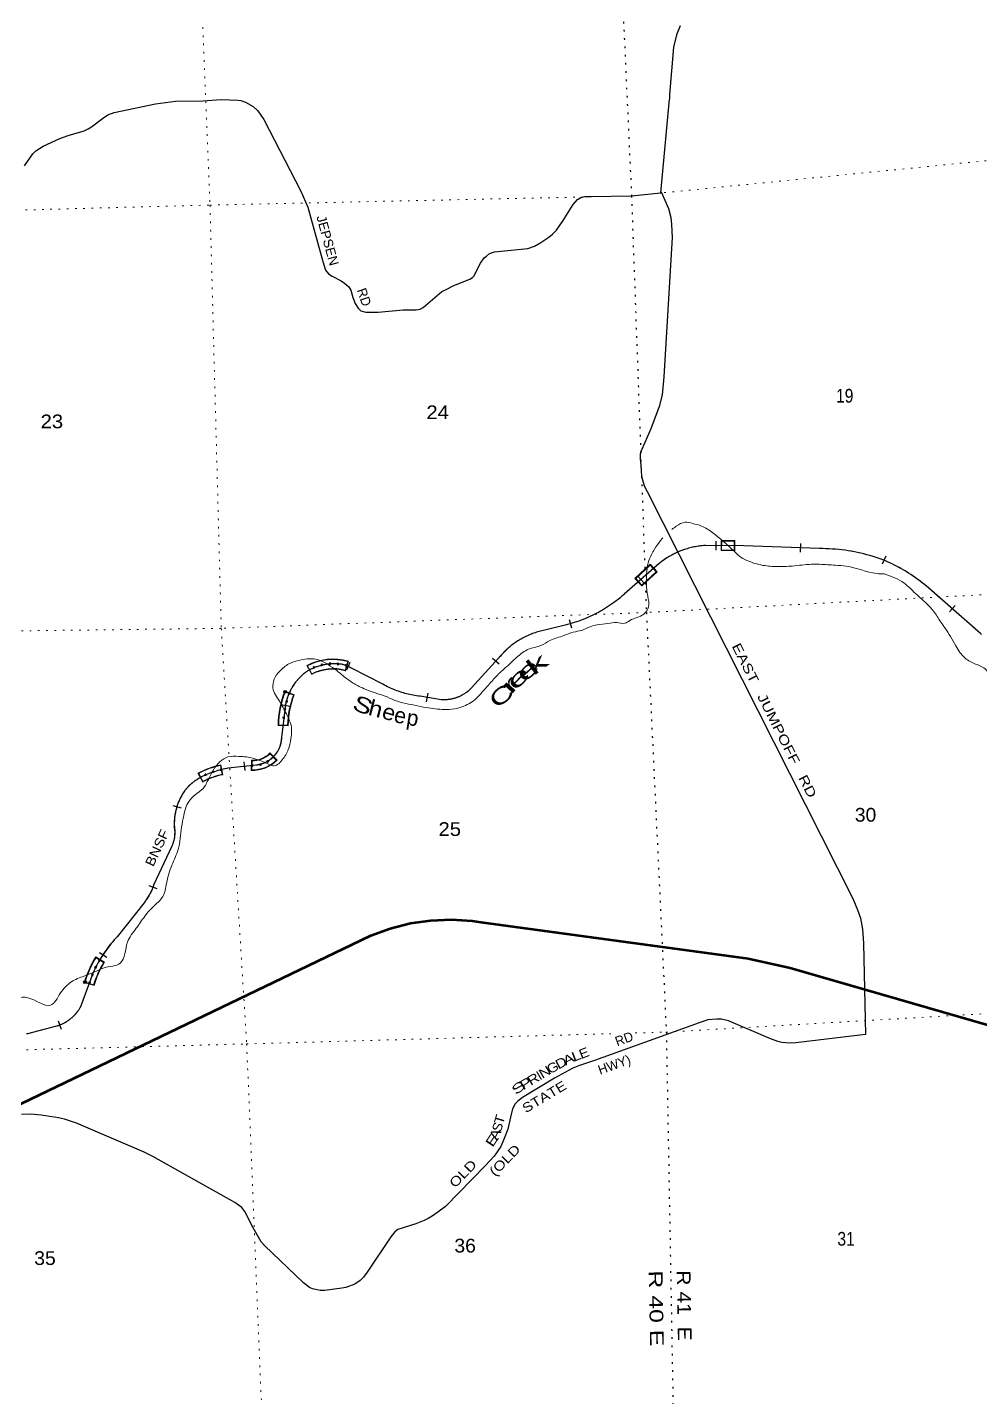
# Model space of a CAD drawing. Header units: feet. Extents: x 733631 to 986127, y 195788 to 388968.
# Drawn here: x 806687 to 818814, y 216937 to 234377 of the extents above; entities that cross this region are included whole.
import ezdxf
from ezdxf.enums import TextEntityAlignment as Align

# ---------------------------------------------------------------- set-up
doc = ezdxf.new("R2010")
doc.units = ezdxf.units.FT
doc.header["$LTSCALE"] = 70
doc.header["$PDMODE"] = 32
doc.header["$PDSIZE"] = 35
doc.linetypes.add('DOTTED', pattern=[1.5, 0.3, -1.2])
for name, color, linetype, lineweight in [('23', 7, 'Continuous', 70), ('29', 7, 'Continuous', 25), ('34', 7, 'Continuous', 25), ('39', 7, 'Continuous', 13), ('6', 7, 'DOTTED', 25), ('7', 7, 'DOTTED', 13)]:
    doc.layers.add(name, color=color, linetype=linetype, lineweight=lineweight)
doc.layers.add('30', color=7, linetype='Continuous')
doc.layers.add('41', color=7, linetype='Continuous')

msp = doc.modelspace()

# ---------------------------------------------------------------- linework, layer by layer
at = {"layer": '23'}
msp.add_lwpolyline([(802959.72, 218801.98), (802982.43, 218813.04), (803189.36, 218913.81), (803249.61, 218940.62), (803306.72, 218973.57), (803360.08, 219012.31), (803409.09, 219056.42), (803444.15, 219094.46), (803525.05, 219167.22), (803613.11, 219231.12), (803707.37, 219285.46), (803732.81, 219297.97), (810819.95, 222702.42), (811056.49, 222818.61), (811303.87, 222909.44), (811559.39, 222973.91), (811820.25, 223011.32), (812083.6, 223021.25), (812346.54, 223003.6), (812454.76, 222988.23), (815855.13, 222523.83), (816392.01, 222406.8), (818903.57, 221682.97)], dxfattribs=at)
at = {"layer": '29'}
msp.add_line((814747.08, 232269.18), (814856.63, 233462.94), dxfattribs=at)
for points in [[(814990.26, 234395.22), (814945.16, 234282.4), (814907.58, 234124.45), (814854.96, 233522.74), (814856.63, 233462.94)], [(806648.91, 232616.41), (806754.14, 232766.84), (806794.54, 232805.38), (806889.44, 232864.62), (807099.9, 232962.4), (807206.07, 233002.82), (807408.07, 233060.17), (807461.62, 233085.55), (807502.96, 233111.88), (807641.08, 233218.12), (807709.67, 233262.3), (807791.41, 233293.34), (808317.56, 233406.16), (808573.12, 233436.24), (808918.87, 233443.76), (809151.88, 233458.81), (809362.34, 233451.29), (809402.74, 233444.69), (809462.87, 233425.89), (809557.77, 233368.55), (809616.96, 233316.83), (809693.06, 233203.08), (810166.6, 232292.99), (810256.8, 232089.92), (810444.71, 231397.95)], [(810444.71, 231397.95), (810479.47, 231287.95), (810517.05, 231239.06), (810564.02, 231210.85), (810676.77, 231150.68), (810719.99, 231122.48), (810774.48, 231075.47), (810802.68, 231032.22), (810827.1, 230940.08), (810855.29, 230862.99), (810894.75, 230804.7), (810930.45, 230768.97), (810992.46, 230752.05), (811150.31, 230752.05), (811466, 230782.13), (811631.36, 230782.13), (811682.1, 230791.53), (811721.55, 230812.22), (811960.21, 231013.42), (812007.18, 231037.86), (812112.41, 231090.51), (812315.35, 231173.24), (812351.06, 231193.93), (812367.97, 231210.85), (812450.65, 231376.32), (812497.63, 231445.89), (812525.81, 231466.58), (812565.28, 231498.54), (812631.04, 231519.23), (813051.96, 231564.36), (813138.41, 231594.44), (813217.32, 231639.57), (813322.56, 231707.26), (813367.65, 231744.87), (813416.51, 231797.51), (813502.95, 231917.86), (813630.73, 232120.94), (813687.11, 232184.87), (813728.44, 232211.19), (813780.12, 232225.3), (813859.04, 232225.3), (814372.34, 232231.98), (814747.08, 232269.18)], [(814748.59, 232285.64), (814841.82, 232072.99), (814873.76, 231958.29), (814883.17, 231869.92), (814888.8, 231702.56), (814783.57, 229927.52), (814761.03, 229701.88), (814723.44, 229551.45), (814618.21, 229265.64), (814496.07, 228985.46), (814481.04, 228944.1), (814482.91, 228889.57), (814490.43, 228799.31), (814497.94, 228663.93), (814533.65, 228541.7), (814573.11, 228468.37), (817188.19, 223290.79)], [(817188.19, 223290.79), (817248.96, 223146.99), (817284.67, 223039.81), (817312.85, 222898.79), (817322.25, 222716.39), (817350.36, 221557.63), (816465.37, 221452.8), (816377.06, 221447.16), (816286.86, 221454.68), (816234.25, 221469.72), (816134.65, 221505.45), (815608.5, 221731.09), (815516.43, 221755.53), (815458.17, 221753.66), (815343.55, 221744.25), (815232.68, 221708.53), (813902.27, 221227.16), (813710.61, 221163.22), (813624.16, 221129.38), (813391.16, 221001.52), (812985.28, 220757.07), (812925.14, 220708.19), (812891.32, 220674.33), (812857.49, 220610.41), (812834.94, 220505.11), (812797.36, 220354.68), (812744.74, 220211.77), (812709.05, 220134.67), (812624.48, 220008.7), (812511.73, 219888.36), (812007.49, 219369.95)], [(812007.49, 219369.95), (811908.56, 219296.04), (811837.15, 219247.15), (811784.19, 219215.95), (811735.68, 219190.74), (811626.69, 219149.37), (811401.19, 219074.16), (811359.86, 219047.84), (811311, 218983.9), (811010.34, 218532.62), (810961.49, 218468.69), (810920.14, 218427.32), (810850.62, 218380.32), (810737.87, 218338.95), (810687.13, 218329.54), (810471.04, 218301.34), (810410.91, 218301.34), (810371.44, 218306.98), (810313.19, 218320.15), (810275.61, 218338.95), (810198.57, 218397.24), (809702.48, 218871.08), (809661.15, 218919.98), (809559.67, 219096.73), (809454.44, 219307.32), (809413.1, 219356.22), (809326.66, 219420.14), (808281.88, 220006.81), (808171.02, 220061.35), (807312.26, 220428.01), (807158.18, 220480.66), (807083.01, 220499.47), (806861.27, 220533.31), (806729.74, 220544.6), (806613.23, 220540.83)]]:
    msp.add_lwpolyline(points, dxfattribs=at)
at = {"layer": '34'}
for p, q in [((815447.28, 227835.63), (815446.6, 227725.02)), ((816520.75, 227809.27), (816516.62, 227698.73)), ((817607.26, 227645.12), (817563.76, 227543.42)), ((814454.7, 227391.93), (814527.89, 227308.99)), ((818491.16, 227019.32), (818418.28, 226936.11)), ((813578.15, 226839.17), (813608.63, 226732.84)), ((810791.09, 226295.01), (810745.83, 226194.08)), ((812606, 226350), (812687.71, 226275.45)), ((811779.33, 225903.35), (811761.6, 225794.17)), ((809916.36, 225759.38), (810025.05, 225738.89)), ((809440.3, 225027.15), (809452.14, 224917.17)), ((808536.16, 224473.62), (808642.05, 224441.65)), ((808230.81, 223453.86), (808334.22, 223414.62)), ((807602.72, 222603.82), (807695.47, 222543.55)), ((807076.19, 221730.37), (807115.03, 221626.81))]:
    msp.add_line(p, q, dxfattribs=at)
at = {"layer": '34', "lineweight": 13}
for p, q in [((815513.06, 227847.85), (815511.66, 227717.33)), ((815688.48, 227845.43), (815513.06, 227847.32)), ((815688.48, 227845.96), (815687.08, 227715.44)), ((815687.08, 227715.44), (815511.66, 227717.33)), ((814280, 227162.95), (814722, 227552.95)), ((814610.04, 227543.89), (814414.6, 227363.99)), ((814698.06, 227448.22), (814502.64, 227268.35)), ((814610.04, 227543.89), (814698.21, 227448.1)), ((814414.6, 227363.99), (814502.64, 227268.35)), ((818121, 227268.95), (818814, 226661.95)), ((813165, 226678.95), (813528, 226770.95)), ((810241.51, 226254), (810303.79, 226139.29)), ((810306.6, 226150.88), (810252.2, 226251.07)), ((810761.84, 226304.73), (810729.99, 226195.27)), ((810771.71, 226309.99), (810735.24, 226184.66)), ((810811.76, 226222.19), (811211, 226016.95)), ((812337, 225971.95), (812681, 226348.95)), ((809961.04, 225929.57), (810083.23, 225883.66)), ((809965.29, 225919.42), (810072.01, 225879.33)), ((811682, 225864.95), (811953, 225820.95)), ((809918, 225339.95), (809965, 225724.95)), ((809875.91, 225490.48), (810006.4, 225487.14)), ((809997.64, 225495.36), (809883.67, 225498.28)), ((809142.46, 224982.68), (809165.39, 224871.01)), ((809148.8, 224991.62), (809175.05, 224863.75)), ((809238, 224948.95), (809601.06, 224988.01)), ((809537.18, 225048.55), (809535.33, 224918.04)), ((809543.43, 224925.93), (809545.05, 225039.93)), ((809773.18, 225142.17), (809864.33, 225048.74)), ((809773.38, 225130.51), (809852.99, 225048.9)), ((808855.24, 224885.52), (808917.55, 224770.82)), ((808920.58, 224781.97), (808866.16, 224882.15)), ((808292, 223457.95), (808524, 223957.95)), ((807828, 222802.95), (808171, 223235.95)), ((807557.07, 222546.7), (807668.17, 222478.18)), ((807559.82, 222535.6), (807656.85, 222475.76)), ((807363, 221912.95), (807522, 222346.95)), ((807411.97, 222218.03), (807536.95, 222180.37)), ((807529.3, 222191.02), (807420.14, 222223.91)), ((806687, 221568.95), (807055.49, 221664.05))]:
    msp.add_line(p, q, dxfattribs=at)
at = {"layer": '34'}
for points in [[(818827.21, 226649.34), (818813.28, 226661.12), (818120.28, 227268.12), (818100.32, 227284.89), (818072.62, 227307.25), (818044.37, 227329.38), (818015.84, 227350.75), (817986.95, 227371.82), (817957.85, 227392.3), (817928.13, 227412.37), (817898.13, 227431.68), (817867.96, 227450.61), (817837.19, 227469.12), (817806.4, 227486.98), (817775.18, 227504.34), (817743.46, 227521.02), (817711.8, 227537.25), (817679.72, 227552.97), (817647.14, 227568.01), (817614.6, 227582.59), (817581.85, 227596.6), (817548.62, 227609.92), (817523.41, 227618.65), (817484.77, 227631.54), (817446.14, 227643.51), (817407.04, 227655), (817367.95, 227665.57), (817328.63, 227675.66), (817289.3, 227685.07), (817249.52, 227693.77), (817209.74, 227701.54), (817169.95, 227708.85), (817129.71, 227715.46), (817089.7, 227721.37), (817049.47, 227726.59), (817009, 227730.87), (816968.77, 227734.68), (816928.3, 227737.81), (816887.61, 227740), (816847.14, 227741.72), (816806.69, 227742.75), (816765.98, 227742.85), (815802.98, 227778.85), (815313.03, 227781.85), (815308.72, 227781.6), (815290.95, 227780.45), (815273.28, 227778.86), (815255.52, 227777.06), (815237.88, 227774.96), (815220.27, 227772.49), (815202.78, 227769.72), (815185.26, 227766.67), (815167.8, 227763.39), (815150.43, 227759.68), (815133.11, 227755.73), (815115.82, 227751.42), (815098.6, 227746.9), (815081.55, 227741.98), (815064.55, 227736.86), (815047.67, 227731.43), (815030.82, 227725.63), (815014.16, 227719.6), (814997.48, 227713.28), (814981.05, 227706.64), (814964.6, 227699.73), (814948.41, 227692.49)], [(814948.41, 227692.49), (814932.26, 227685.04), (814916.31, 227677.33), (814900.4, 227669.28), (814884.74, 227660.9), (814869.22, 227652.37), (814853.74, 227643.48), (814838.51, 227634.41), (814823.42, 227625.04), (814808.5, 227615.29), (814793.78, 227605.45), (814779.18, 227595.31), (814764.76, 227584.8), (814750.55, 227574.17), (814736.53, 227563.33), (814722.71, 227552.11), (814280.73, 227162.13), (814273.12, 227155.24), (814250.18, 227135.54), (814227, 227116.14), (814203.35, 227097.17), (814179.47, 227078.49), (814155.25, 227060.44), (814130.79, 227042.69), (814106.03, 227025.41), (814080.81, 227008.56), (814055.49, 226992.21), (814029.73, 226976.11), (814003.83, 226960.69), (813977.5, 226945.53), (813951.01, 226931.05), (813924.28, 226916.86), (813897.42, 226903.18), (813870.11, 226889.92), (813842.63, 226877.34), (813815.08, 226865.09), (813787.07, 226853.27), (813759.1, 226842), (813730.85, 226831.19), (813702.27, 226821.01), (813673.78, 226811.22), (813645, 226801.89), (813615.89, 226793.19), (813586.86, 226784.87), (813557.72, 226777.05), (813528.27, 226769.88), (813165.31, 226677.89), (813164.62, 226677.66), (813147.91, 226672.32), (813131.39, 226666.72), (813114.99, 226660.79), (813098.75, 226654.59), (813082.55, 226648.09), (813066.43, 226641.41), (813050.51, 226634.32), (813034.68, 226627.02), (813018.97, 226619.38), (813003.33, 226611.54), (812987.96, 226603.37), (812972.67, 226594.99), (812957.56, 226586.36), (812942.55, 226577.37), (812927.79, 226568.2), (812913.04, 226558.75), (812898.62, 226549.05), (812884.23, 226539.07), (812870.14, 226528.84), (812856.14, 226518.4), (812842.39, 226507.79), (812828.75, 226496.82), (812815.41, 226485.6), (812802.24, 226474.26), (812789.16, 226462.58), (812776.38, 226450.79), (812763.79, 226438.73), (812751.43, 226426.35), (812739.29, 226413.91), (812727.34, 226401.21), (812715.62, 226388.19), (812704.13, 226375.11), (812692.87, 226361.85), (812681.83, 226348.23), (812337.81, 225971.2), (812333.54, 225966.61), (812327.76, 225960.64), (812321.93, 225954.78), (812315.98, 225949.05), (812309.99, 225943.39), (812303.81, 225937.83), (812297.6, 225932.41), (812291.29, 225927.11), (812284.84, 225921.86), (812278.33, 225916.8), (812271.77, 225911.8), (812265.07, 225906.95), (812258.29, 225902.15), (812251.47, 225897.54), (812244.51, 225893.04), (812237.53, 225888.63), (812230.45, 225884.33), (812223.28, 225880.23)], [(810383.83, 226243.93), (810372.39, 226240.13), (810361.03, 226236.21), (810349.65, 226232.04), (810338.43, 226227.73), (810327.27, 226223.2), (810316.17, 226218.39), (810305.2, 226213.5), (810294.28, 226208.4), (810283.42, 226203.02), (810272.7, 226197.55), (810262.09, 226191.91), (810251.58, 226186.01), (810247.43, 226183.17), (810237.81, 226176.28), (810228.38, 226169.31), (810219.07, 226162.18), (810209.78, 226154.85), (810200.76, 226147.33), (810191.78, 226139.75), (810182.99, 226131.93), (810174.23, 226123.97), (810165.74, 226115.91), (810157.35, 226107.63), (810149.08, 226099.26), (810140.93, 226090.74), (810133.03, 226082.05), (810125.18, 226073.22), (810117.51, 226064.29), (810110.03, 226055.2), (810102.74, 226046.01), (810095.56, 226036.68), (810088.51, 226027.25), (810081.7, 226017.66), (810075.02, 226007.97), (810068.52, 225998.13), (810062.15, 225988.21), (810056.03, 225978.17), (810050.04, 225968.06), (810044.24, 225957.85), (810038.62, 225947.46), (810033.2, 225937.06), (810027.9, 225926.51), (810022.86, 225915.91), (810017.93, 225905.17), (810013.27, 225894.39), (810008.74, 225883.52), (810004.41, 225872.61), (810000.26, 225861.57), (809996.38, 225850.46), (809992.63, 225839.35), (809989.06, 225828.07), (809985.7, 225816.82), (809982.53, 225805.5), (809979.62, 225794.05), (809976.85, 225782.66), (809974.28, 225771.18), (809971.96, 225759.59), (809969.78, 225748.04), (809967.81, 225736.47), (809966.09, 225724.8), (809919.1, 225339.88), (809919.09, 225337.99), (809918.91, 225331.7), (809918.65, 225325.45), (809918.3, 225319.2), (809917.79, 225312.94), (809917.21, 225306.68), (809916.49, 225300.45), (809915.67, 225294.26), (809914.78, 225288.02), (809913.73, 225281.84), (809912.59, 225275.69), (809911.38, 225269.52), (809910.01, 225263.4), (809908.56, 225257.32), (809906.98, 225251.23), (809905.31, 225245.2), (809903.56, 225239.18), (809901.68, 225233.18), (809899.68, 225227.25), (809897.58, 225221.35), (809895.42, 225215.47), (809893.11, 225209.61), (809890.73, 225203.83), (809888.22, 225198.06), (809885.64, 225192.37), (809882.95, 225186.69), (809880.15, 225181.08), (809877.25, 225175.53), (809874.29, 225170.02), (809871.18, 225164.55), (809868.01, 225159.13), (809864.74, 225153.78), (809861.39, 225148.48), (809857.91, 225143.25), (809854.37, 225138.08), (809850.75, 225132.99), (809847.04, 225127.93), (809843.22, 225122.96), (809839.3, 225118.04)], [(812223.28, 225880.23), (812216.04, 225876.19), (812208.75, 225872.28), (812201.38, 225868.53), (812193.97, 225864.92), (812186.48, 225861.41), (812178.95, 225858), (812171.33, 225854.78), (812163.68, 225851.67), (812155.95, 225848.7), (812148.17, 225845.83), (812140.36, 225843.16), (812132.51, 225840.58), (812124.62, 225838.15), (812116.65, 225835.86), (812108.7, 225833.73), (812100.65, 225831.68), (812092.62, 225829.84), (812084.5, 225828.08), (812076.4, 225826.52), (812068.26, 225825.07), (812060.13, 225823.74), (812051.91, 225822.57), (812043.7, 225821.59), (812035.52, 225820.7), (812027.24, 225819.96), (812019.02, 225819.36), (812010.76, 225818.9), (812002.48, 225818.64), (811994.24, 225818.47), (811985.97, 225818.44), (811977.67, 225818.61), (811969.43, 225818.86), (811961.18, 225819.26), (811952.87, 225819.86), (811681.85, 225863.86), (811660.66, 225866.4), (811639.2, 225869.35), (811617.72, 225872.74), (811596.41, 225876.46), (811575.01, 225880.52), (811553.86, 225885.01), (811532.61, 225889.84), (811511.61, 225895.1), (811490.62, 225900.64), (811469.81, 225906.5), (811448.97, 225912.82), (811428.37, 225919.57), (811407.9, 225926.52), (811387.39, 225933.94), (811367.17, 225941.6), (811347.02, 225949.66), (811327.01, 225958.22), (811307.24, 225966.93), (811287.54, 225976.03), (811267.97, 225985.61), (811248.64, 225995.35), (811229.48, 226005.43), (811210.48, 226015.98), (810811.24, 226221.22), (810808.1, 226222.96), (810799.75, 226227.42), (810791.35, 226231.67), (810782.9, 226235.82), (810774.32, 226239.83), (810765.75, 226243.67), (810757.08, 226247.37), (810748.3, 226250.89), (810739.54, 226254.28), (810730.68, 226257.53), (810721.72, 226260.59), (810712.78, 226263.52), (810703.8, 226266.31), (810694.76, 226268.87), (810693.65, 226269.05), (810681.68, 226270.67), (810669.73, 226272.13), (810657.72, 226273.39), (810645.72, 226274.36), (810633.63, 226275.2), (810621.6, 226275.82), (810609.55, 226276.19), (810597.53, 226276.35), (810585.47, 226276.32), (810573.41, 226276.14), (810561.37, 226275.65), (810549.34, 226275), (810537.29, 226274.11), (810525.25, 226273.06), (810513.29, 226271.74), (810501.34, 226270.26), (810489.42, 226268.56), (810477.49, 226266.63), (810465.66, 226264.51), (810453.78, 226262.2), (810442.04, 226259.65), (810430.24, 226256.91), (810418.58, 226253.94), (810406.93, 226250.8), (810395.38, 226247.49), (810383.83, 226243.93)], [(809839.29, 225118.04), (809835.34, 225113.18), (809831.25, 225108.42), (809827.1, 225103.73), (809822.88, 225099.08), (809818.58, 225094.54), (809814.16, 225090.05), (809809.7, 225085.64), (809805.15, 225081.35), (809800.56, 225077.09), (809795.83, 225072.92), (809791.09, 225068.86), (809786.27, 225064.88), (809781.35, 225060.93), (809776.37, 225057.14), (809771.36, 225053.39), (809766.25, 225049.76), (809761.07, 225046.17), (809755.87, 225042.72), (809750.56, 225039.36), (809745.23, 225036.07), (809739.83, 225032.85), (809734.37, 225029.79), (809728.85, 225026.77), (809723.29, 225023.86), (809717.68, 225021.06), (809712.04, 225018.37), (809706.33, 225015.77), (809700.59, 225013.23), (809694.79, 225010.84), (809688.98, 225008.53), (809683.09, 225006.34), (809677.17, 225004.22), (809671.22, 225002.24), (809665.25, 225000.34), (809659.25, 224998.55), (809653.2, 224996.87), (809647.15, 224995.3), (809641.03, 224993.81), (809634.93, 224992.46), (809628.76, 224991.19), (809622.6, 224990.07), (809616.43, 224989.01), (809610.25, 224988.06), (809604, 224987.24), (809601.18, 224986.92), (809238.16, 224947.86), (809222.74, 224944.92), (809200.08, 224940.07), (809177.5, 224934.95), (809154.86, 224929.37), (809132.49, 224923.48), (809110.16, 224917.16), (809087.91, 224910.31), (809065.89, 224903.27), (809043.92, 224895.8), (809022.02, 224887.8), (809000.36, 224879.6), (808978.86, 224871.04), (808957.42, 224861.93), (808951.91, 224859.7), (808941.41, 224855.37), (808931.04, 224850.78), (808920.74, 224846.05), (808910.5, 224841.11), (808900.32, 224836.03), (808890.31, 224830.74), (808880.36, 224825.32), (808870.51, 224819.72), (808860.75, 224813.9), (808851.12, 224807.96), (808841.52, 224801.83), (808832.13, 224795.54), (808822.75, 224789.07), (808813.58, 224782.44), (808804.46, 224775.67), (808795.5, 224768.78), (808786.61, 224761.67), (808777.92, 224754.4), (808769.33, 224747.04), (808760.81, 224739.45), (808752.48, 224731.81), (808744.28, 224723.98), (808736.22, 224715.95), (808728.31, 224707.88), (808720.52, 224699.63), (808712.88, 224691.18), (808705.38, 224682.69), (808698.04, 224674.09), (808690.88, 224665.29), (808683.82, 224655.18), (808676.7, 224644.52), (808669.74, 224633.8), (808662.93, 224622.95), (808656.43, 224611.96), (808650.01, 224600.83), (808643.81, 224589.65), (808637.84, 224578.33), (808632.09, 224566.95), (808626.49, 224555.43), (808621.06, 224543.86)], [(808621.06, 224543.86), (808615.92, 224532.14), (808610.94, 224520.37), (808606.17, 224508.47), (808601.57, 224496.51), (808597.26, 224484.49), (808593.09, 224472.39), (808589.16, 224460.25), (808585.46, 224447.97), (808581.97, 224435.71), (808578.64, 224423.31), (808575.6, 224410.93), (808572.71, 224398.4), (808570.12, 224385.9), (808567.68, 224373.34), (808565.46, 224360.79), (808563.47, 224348.11), (808561.77, 224335.44), (808560.21, 224322.79), (808558.9, 224310), (808557.78, 224297.29), (808556.9, 224284.54), (808556.31, 224271.72), (808555.86, 224258.98), (808555.64, 224246.19), (808555.71, 224233.34), (808555.93, 224220.58), (808556.37, 224207.83), (808557.1, 224195.07), (808557.25, 224194.09), (808558.31, 224186.84), (808559.22, 224179.56), (808560, 224172.29), (808560.68, 224164.98), (808561.26, 224157.66), (808561.64, 224150.34), (808561.94, 224143.01), (808562.08, 224135.66), (808562.14, 224128.31), (808562.02, 224120.98), (808561.8, 224113.66), (808561.46, 224106.34), (808560.97, 224099), (808560.36, 224091.71), (808559.63, 224084.38), (808558.76, 224077.12), (808557.78, 224069.82), (808556.64, 224062.58), (808555.4, 224055.35), (808554.06, 224048.17), (808552.55, 224040.94), (808550.91, 224033.81), (808549.18, 224026.7), (808547.3, 224019.57), (808545.33, 224012.53), (808543.22, 224005.5), (808540.94, 223998.5), (808538.61, 223991.58), (808536.14, 223984.67), (808533.49, 223977.78), (808530.8, 223970.99), (808527.99, 223964.23), (808525, 223957.5), (808293.02, 223457.54), (808292.35, 223455.61), (808287.89, 223443.05), (808283.2, 223430.68), (808278.29, 223418.28), (808273.14, 223406.07), (808267.83, 223393.9), (808262.34, 223381.86), (808256.57, 223369.84), (808250.56, 223358.03), (808244.44, 223346.29), (808238.04, 223334.58), (808231.51, 223323.08), (808224.75, 223311.65), (808217.7, 223300.35), (808210.59, 223289.21), (808203.24, 223278.14), (808195.62, 223267.21), (808187.92, 223256.42), (808180.04, 223245.78), (808171.87, 223235.27), (807828.83, 222802.23), (807811.04, 222783.15), (807791.65, 222761.47), (807772.43, 222739.35), (807753.81, 222716.95), (807735.43, 222694.25), (807717.5, 222671.36), (807699.9, 222647.96), (807682.91, 222624.27), (807666.21, 222600.45), (807649.84, 222576.11), (807633.99, 222551.72), (807618.53, 222526.98), (807603.61, 222501.79), (807589.06, 222476.63), (807574.91, 222451.11), (807561.29, 222425.15)], [(807561.29, 222425.15), (807548.03, 222399.22), (807535.25, 222373.07), (807523.02, 222346.53), (807364, 221912.49), (807362.91, 221910.53), (807358.55, 221902.64), (807353.95, 221894.84), (807349.26, 221887.12), (807344.45, 221879.45), (807339.51, 221871.92), (807334.37, 221864.42), (807329.17, 221857.03), (807323.81, 221849.77), (807318.38, 221842.56), (807312.74, 221835.43), (807307.04, 221828.46), (807301.21, 221821.57), (807295.23, 221814.73), (807289.14, 221808.08), (807282.98, 221801.49), (807276.65, 221795.03), (807270.22, 221788.6), (807263.71, 221782.39), (807257.04, 221776.27), (807250.32, 221770.23), (807243.47, 221764.3), (807236.5, 221758.56), (807229.43, 221752.87), (807222.3, 221747.32), (807215.03, 221741.92), (807207.71, 221736.67), (807200.28, 221731.51), (807192.78, 221726.45), (807185.17, 221721.59), (807177.49, 221716.83), (807169.69, 221712.21), (807161.83, 221707.69), (807153.9, 221703.37), (807145.91, 221699.15), (807137.86, 221695.08), (807129.69, 221691.16), (807121.5, 221687.4), (807113.2, 221683.72), (807104.89, 221680.25), (807096.46, 221676.87), (807088, 221673.71), (807079.5, 221670.63), (807070.98, 221667.72), (807062.33, 221664.95), (807055.79, 221662.99), (806687.25, 221567.88), (806677.42, 221565.8)]]:
    msp.add_lwpolyline(points, dxfattribs=at)
at = {"layer": '34', "lineweight": 13}
msp.add_lwpolyline([(815313, 227782.95), (815803, 227779.95), (816766, 227743.95)], dxfattribs=at)
for points in [[(815520.96, 227839.23), (815680.39, 227837.52), (815679.17, 227723.52), (815519.74, 227725.23)], [(814425.89, 227363.52), (814609.57, 227532.58), (814686.78, 227448.7), (814503.1, 227279.64)]]:
    msp.add_lwpolyline(points, close=True, dxfattribs=at)
for centre, radius, start, end in [((815368.86, 226765.11), 1019.38, 93.14131, 129.38773), ((816773.7, 225417.96), 2326.01, 70.52979, 90.18977), ((816798.05, 225705.64), 2047.96, 49.76051, 68.48889), ((813127.69, 228456.2), 1732.13, 283.36221, 311.70172), ((813461.93, 225723.53), 1000.5, 107.26411, 141.30969), ((810573.46, 225646.91), 692.26, 73.44961, 118.75756), ((810593.18, 225585.58), 691.91, 81.53756, 119.63943), ((810573.46, 225646.91), 684.26, 74.02016, 118.00189), ((810573.47, 225646.91), 562.26, 73.44981, 118.75778), ((810573.47, 225646.91), 570.26, 74.06929, 117.90275), ((810549.83, 225748.42), 541.36, 61.06338, 74.44529), ((810633.81, 225630.45), 675.46, 124.52361, 171.95742), ((811166.87, 225468.08), 1291.55, 159.08097, 179.03593), ((811166.87, 225468.08), 1283.55, 159.41251, 178.6519), ((811166.87, 225468.08), 1169.55, 159.41305, 178.66342), ((811166.87, 225468.08), 1161.55, 159.08101, 179.03594), ((811820.31, 227099.28), 1242.05, 240.62201, 263.60638), ((811989.38, 226292.2), 472.65, 265.58539, 317.34677), ((809559.81, 225343.84), 358.21, 276.61336, 359.37829), ((809350.9, 223979.85), 1032.26, 101.27495, 118.69322), ((809350.9, 223979.85), 1024.26, 101.7418, 118.24609), ((809545.17, 225372.69), 454.75, 268.69125, 314.61907), ((809545.18, 225372.69), 324.75, 268.6906, 314.61847), ((809545.17, 225372.69), 446.75, 269.77686, 313.55169), ((809545.18, 225372.69), 332.75, 269.97793, 313.29723), ((809197.32, 224257.81), 651.12, 111.65908, 141.18273), ((809350.91, 223979.85), 902.26, 101.27509, 118.69336), ((809350.91, 223979.85), 910.26, 101.75961, 118.21283), ((809484.61, 223641.11), 1330.89, 100.67826, 113.35522), ((809288.61, 224241.09), 734.06, 144.63452, 183.60321), ((808141.71, 224130.23), 419.31, 335.74142, 8.87925), ((807573.84, 223705.41), 759.6, 321.82727, 340.98746), ((809045.5, 221655.27), 1673.17, 136.69096, 155.58164), ((808672.84, 221849.7), 1315.39, 148.0106, 163.72986), ((808672.84, 221849.7), 1307.39, 148.35636, 163.36787), ((808672.84, 221849.7), 1193.39, 148.35829, 163.38094), ((808672.84, 221849.7), 1185.39, 148.01058, 163.72984), ((806908.74, 222159.78), 516.99, 286.49042, 331.48271)]:
    msp.add_arc(centre, radius, start, end, dxfattribs=at)
at = {"layer": '34', "linetype": 'DOTTED', "lineweight": 100}
for centre, radius, start, end in [((810573.46, 225646.91), 629.5, 73.44964, 118.75759), ((811166.87, 225468.08), 1228.78, 159.08102, 179.03595), ((809545.17, 225372.69), 391.99, 268.69121, 314.61904), ((809350.9, 223979.85), 969.49, 101.27494, 118.6932), ((808672.84, 221849.7), 1252.62, 148.01063, 163.72988)]:
    msp.add_arc(centre, radius, start, end, dxfattribs=at)
at = {"layer": '34'}
for p in [(809965.29, 225919.42), (807420.14, 222223.91)]:
    msp.add_point(p, dxfattribs=at)
at = {"layer": '39'}
for points in [[(815674.98, 227715.97), (815407, 227943.95), (815264, 228029.95), (815150, 228062.95), (815055, 228078.95), (814943, 228027.95), (814885.82, 227987.61)], [(814770.08, 227881.28), (814743, 227846.95), (814666, 227735.95), (814594, 227592.95), (814562, 227315.96)], [(817589, 227419.95), (817493, 227425.95), (817105, 227519.95), (816966, 227531.95), (816867, 227537.95), (816663, 227543.95), (816415, 227520.95), (816232, 227514.95), (816044, 227529.95), (815839, 227592.95), (815745, 227645.95), (815674.98, 227715.97)], [(814562, 227315.96), (814562, 227289.95), (814579, 227135.95), (814591, 227000.95), (814529, 226908.95), (814351, 226826.95), (814287, 226792.95), (814184, 226801.95), (814073, 226788.95), (813934, 226772.95), (813848, 226748.95), (813740, 226701.95), (813631, 226679.95), (813513, 226636.95), (813335, 226572.95), (813219, 226507.95), (813084, 226470.95), (812935, 226377.95), (812784, 226238.95), (812681, 226146.95), (812566, 226020.95), (812466, 225907.95), (812365, 225808.95), (812193, 225720.95), (812052, 225695.95), (811818, 225711.95), (811688, 225731.95), (811536, 225764.95), (811394, 225798.95), (811262, 225854.95), (811122, 225902.95), (810925, 225979.95), (810804, 226047.95), (810645, 226171.95), (810599.21, 226208.52)], [(819078.96, 226082.32), (819051, 226087.95), (818960, 226112.95), (818884, 226201.95), (818751, 226272.95), (818617, 226348.95), (818497, 226505.95), (818361, 226733.95), (818307, 226807.95), (818216, 226946.95), (818105, 227063.95), (817947, 227208.95), (817840, 227303.95), (817589, 227419.95)], [(810599.21, 226208.52), (810357, 226333.95), (810131, 226317.95), (810013, 226274.95), (809898, 226183.95), (809827, 226079.95), (809811, 225969.95), (809893, 225799.95), (810007.93, 225585.14)], [(810007.93, 225585.14), (810036, 225517.95), (810040, 225323.95), (810006, 225183.95), (809928, 225052.95), (809810, 224977.95), (809783.41, 224986.63)], [(809783.41, 224986.63), (809475, 225090.95), (809378, 225096.95), (809237, 225090.95), (809139, 225031.95), (808989.24, 224804.62)], [(808989.9, 224805.91), (808975, 224776.95), (808942, 224712.95), (808844, 224626.95), (808757, 224545.95), (808706, 224459.95), (808676, 224344.95), (808649, 224198.95), (808604, 223910.95), (808525, 223714.95), (808457, 223485.95), (808409, 223312.95), (808307, 223205.95), (808180, 223063.95), (808072, 222910.95), (807960, 222734.95), (807927, 222582.95), (807869, 222467.95), (807662, 222405.95), (807617.83, 222387.86)], [(807617.83, 222387.86), (807408, 222301.95), (807246, 222227.95), (807107, 222089.95)], [(807107, 222089.95), (806981, 221931.95), (806691, 222025.95), (806427, 221987.95), (806255, 221941.95), (806046, 221893.95), (805873, 221872.95), (805776, 221750.95), (805673, 221421.95), (805572, 221147.95), (805474, 220904.95), (805332, 220685.95), (805228, 220540.95), (805116, 220417.95), (804978, 220317.95), (804832, 220286.95), (804567, 220200.95), (804428, 220173.95), (804213, 220124.95), (804070, 220001.95), (803947, 219893.95), (803808, 219789.95), (803694, 219660.95), (803610, 219495.95), (803517, 219402.95), (803320, 219370.95), (803282.58, 219355.19)]]:
    msp.add_spline(points, degree=3, dxfattribs=at)
at = {"layer": '6'}
for points in [[(813859.64, 244328.55), (813913.9, 242814.34), (814128.62, 237595.62), (814372.34, 232231.98), (814542.79, 227477.39)], [(814548.84, 227308.87), (814562.42, 226929.95), (814815.8, 221588.72), (814910.05, 216339.41), (815258.8, 210969.69), (815487.7, 205537.08), (815519.03, 200201.7), (815611.51, 198423.7)]]:
    msp.add_lwpolyline(points, dxfattribs=at)
at = {"layer": '7'}
for points in [[(808554.95, 244136.01), (808600.07, 242688.59), (808797.53, 237423.07), (809009.91, 232115.4), (809153.25, 226725.6), (809476.22, 221438.23), (809694.27, 216150.87), (809844.45, 210930.92), (810126.14, 205586.19), (810317.42, 200221.54), (810401.62, 198234.57)], [(800100.55, 231886.99), (803724.59, 231976.05), (809009.91, 232115.4), (814372.34, 232231.98), (819388.53, 232729.87), (824326.91, 232759.56), (829779.72, 233003.13), (830859.81, 233007.61)], [(831060.56, 227604.51), (829982.48, 227565.97), (827272.43, 227485.92), (824493.71, 227303.53), (819659.65, 227199.06), (814562.42, 226929.95), (809151.58, 226727.17), (803914.86, 226663.92), (800291.94, 226537.85)], [(814419.51, 221577.55), (814815.8, 221588.72), (819890.38, 221881.64), (824736.42, 221887.33), (830184.26, 222074.24), (831264.86, 222106.42)], [(800482.92, 221200.15), (809476.22, 221438.23), (814110.5, 221568.85)]]:
    msp.add_lwpolyline(points, dxfattribs=at)

# ---------------------------------------------------------------- texts
at = {"layer": '30'}
for s, rotation, width, p in [('JEPSEN', 285.193, 1.05, (810363.25, 231965.03)), ('EAST   JUMPOFF   RD', 296.797, 1.3, (815644.92, 226501.57)), ('STATE', 31.059, 1.2, (813027.7, 220553.6)), ('(OLD', 45.794, 1.25, (812636.36, 219743.99)), ('OLD', 45.794, 1.25, (812127.81, 219597.22))]:
    msp.add_text(s, height=120, rotation=rotation, dxfattribs=dict(at, width=width)).set_placement(p)
for s, rotation, p in [('RD', 288.844, (810877.26, 231034.18)), ('RD', 19.891, (814190.49, 221407.8)), ('HWY)', 19.891, (813972.8, 221045.07))]:
    msp.add_text(s, height=120, rotation=rotation, dxfattribs=at).set_placement(p)
for s, rotation, width, p in [('L', 21.377, 1.3, (813692.38, 221231.46)), ('E', 21.449, 1.15, (813790.13, 221266.83)), ('N', 31.059, 1.25, (813300.59, 221028.7)), ('G', 28.756, 1.15, (813399.23, 221085.8)), ('D', 28.756, 1.2, (813505.68, 221144.95)), ('A', 25.756, 1.3, (813596.03, 221190.12)), ('P', 31.059, 1.4, (813057.4, 220883.48)), ('R', 31.059, 1.25, (813153.31, 220940.44)), ('S', 39.103, 1.6, (812971.06, 220835.72)), ('T', 72.974, 1.2, (812751.89, 220459.85)), ('E', 56.125, 1.45, (812647.4, 220178.65)), ('A', 64.16, 1.3, (812691.39, 220261.34)), ('S', 69.786, 1.1, (812724.74, 220360.01))]:
    msp.add_text(s, height=120, rotation=rotation, dxfattribs=dict(at, width=width)).set_placement(p, align=Align.CENTER)
msp.add_text('I', height=120, rotation=31.059, dxfattribs=at).set_placement((813227.58, 220984.33), align=Align.CENTER)
at = {"layer": '34', "width": 1.15}
msp.add_text('BNSF', height=120, rotation=65.109, dxfattribs=at).set_placement((808288.62, 223685.65))
at = {"layer": '41'}
for s, rotation, width, p in [('k', 36.921, 1.95, (813229.36, 226195.17)), ('e', 46.437, 2, (813000.42, 226031.07)), ('e', 42.219, 1.9, (813113.51, 226122.95)), ('r', 47.814, 2.15, (812900.86, 225943.58)), ('S', 337.439, 1.35, (810917.28, 225658.37)), ('C', 39.284, 1.6, (812779.81, 225793.85)), ('h', 345.64, 1.15, (811094.53, 225608.19)), ('e', 344.03, 1.1, (811262.02, 225564.3))]:
    msp.add_text(s, height=200, rotation=rotation, dxfattribs=dict(at, width=width)).set_placement(p, align=Align.CENTER)
for s, rotation, p in [('e', 347.489, (811411, 225522.16)), ('p', 350.985, (811574.28, 225490.2))]:
    msp.add_text(s, height=200, rotation=rotation, dxfattribs=at).set_placement(p, align=Align.CENTER)
at = {"layer": '6'}
for s, width, p in [('R 40 E', 1.35, (814592.08, 218553.67)), ('R 41  E', 1.15, (814947.5, 218555.99))]:
    msp.add_text(s, height=175, rotation=271.029, dxfattribs=dict(at, width=width)).set_placement(p)
at = {"layer": '7'}
for s, width, p in [('19', 0.85, (816974.66, 229600.62)), ('24', 1.1, (811762.98, 229390.45)), ('23', 1.1, (806855.1, 229274.46)), ('30', 1.05, (817213.77, 224267.2)), ('25', 1.1, (811917.03, 224085.27)), ('36', 1.05, (812119.34, 218783.4)), ('31', 0.85, (816992.07, 218870.43)), ('35', 1.05, (806773.86, 218624.72))]:
    msp.add_text(s, height=175, dxfattribs=dict(at, width=width)).set_placement(p)

doc.saveas('drawing.dxf')
